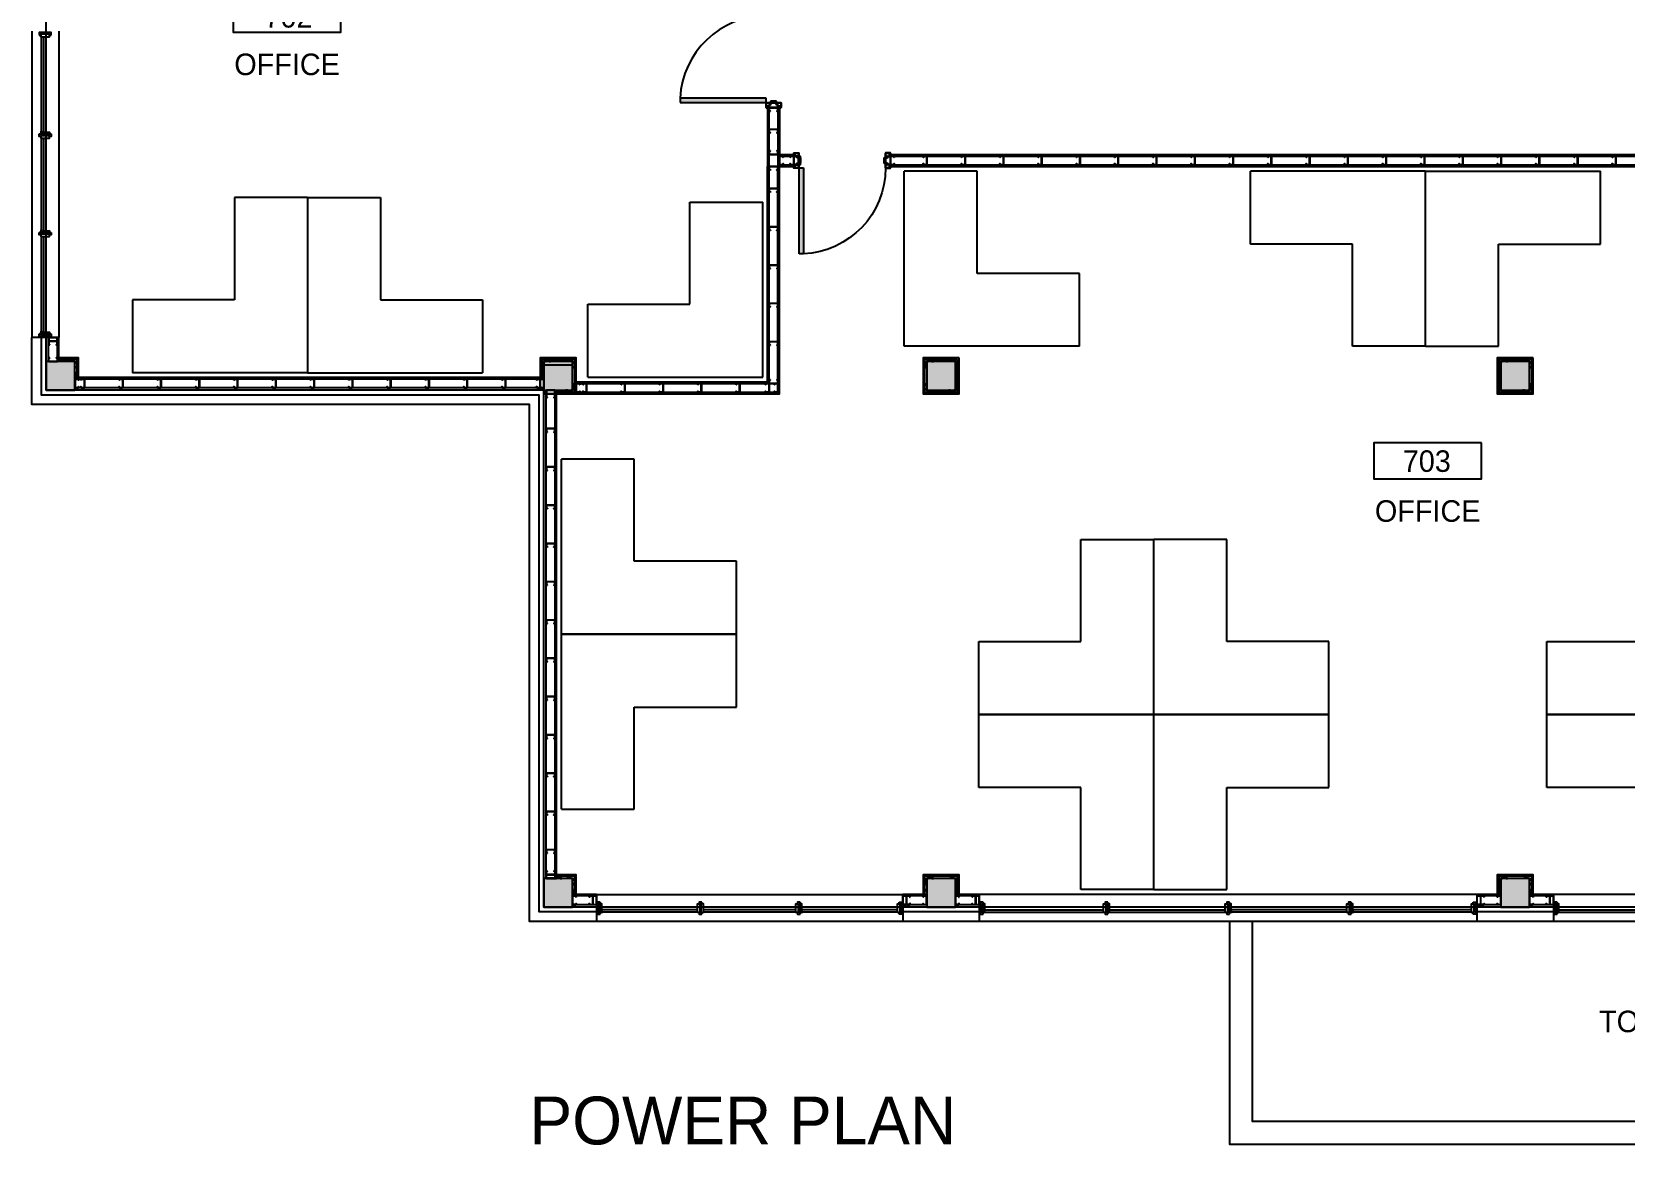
# Model space of a CAD drawing. Header units: millimetres. Extents: x 5414 to 278894, y 4264 to 146383.
# Drawn here: x 60914 to 77562, y 4264 to 15895 of the extents above; entities that cross this region are included whole.
import ezdxf
from ezdxf.enums import TextEntityAlignment as Align

# ---------------------------------------------------------------- set-up
doc = ezdxf.new("R2010")
doc.units = ezdxf.units.MM
doc.linetypes.add('Commercial Base Plan$0$ACAD_ISO02W100', pattern=[15, 12, -3])
for name, color, linetype in [('Commercial Base Plan$0$A-DR-INT', 6, 'Continuous'), ('Commercial Base Plan$0$A-GL-RMS-IDN', 6, 'Continuous'), ('Commercial Base Plan$0$A-PL-LAY-S', 6, 'Continuous'), ('Commercial Base Plan$0$I-FU-DSK', 6, 'Continuous')]:
    doc.layers.add(name, color=color, linetype=linetype)
doc.styles.add('Commercial Base Plan$0$STYLUS BT', font='stylu.ttf')

# ---------------------------------------------------------------- blocks, each defined once
blk = doc.blocks.new('Commercial Base Plan$0$wbFurringChanel 70x22')
blk.add_lwpolyline([(5, 3), (0, 3, 0.414214), (0, 2), (0, 0, 0.414214), (0, 0), (16, 0, 0.394412), (16, 0), (17, 22, -0.394412), (18, 22), (18, 22, -0.198912), (19, 22), (19, 21, 0.198912), (19, 21), (51, 21), (51, 21, 0.198912), (51, 21), (51, 22, -0.198912), (52, 22), (52, 22, -0.394412), (53, 22), (54, 0, 0.394412), (54, 0), (70, 0, 0.414214), (70, 0), (70, 2, 0.414214), (70, 2), (65, 2)], format="xyb")
blk = doc.blocks.new('Commercial Base Plan$0$wbC_Stud 92x38')
blk.add_lwpolyline([(-13, 38), (-3, 38, -0.414214), (0, 35), (0, 3, -0.414214), (-3, 0), (-89, 0, -0.414214), (-92, 3), (-92, 35, -0.414214), (-89, 38), (-79, 38), (-79, 37), (-89, 37, 0.414214), (-91, 35), (-91, 3, 0.414214), (-89, 1), (-3, 1, 0.414214), (-1, 3), (-1, 35, 0.414214), (-3, 37), (-13, 37)], format="xyb", close=True)
blk = doc.blocks.new('Commercial Base Plan$0$wbAluminJamb 127x44.5')
for p, q in [((-109.5, 39.25), (-127, 39.25)), ((-22.5, 56.5), (-17.5, 51.5)), ((0, 39.25), (-17.5, 39.25))]:
    blk.add_line(p, q)
at = {"color": 5}
for p, q in [((-47.5, 56.5), (-47.5, 66.5)), ((-22.5, 56.5), (-22.5, 66.5))]:
    blk.add_line(p, q, dxfattribs=at)
for points in [[(-127, 39.25), (-127, 12), (0, 12), (0, 39.25)], [(-22.5, 56.5), (-109.5, 56.5), (-109.5, 31.5), (-17.5, 31.5), (-17.5, 51.5)]]:
    blk.add_lwpolyline(points)
blk = doc.blocks.new('Commercial Base Plan$0$wbAluminMulion 127x44.5')
for p, q in [((-109.5, 13.625), (-127, 13.625)), ((-22.5, 30.875), (-17.5, 25.875)), ((0, 13.625), (-17.5, 13.625)), ((-22.5, -30.875), (-17.5, -25.875))]:
    blk.add_line(p, q)
at = {"color": 5}
for p, q in [((-47.5, 30.875), (-47.5, 40.875)), ((-22.5, 30.875), (-22.5, 40.875)), ((-47.5, -30.875), (-47.5, -40.875)), ((-22.5, -30.875), (-22.5, -40.875))]:
    blk.add_line(p, q, dxfattribs=at)
for points in [[(-127, 13.625), (-127, -13.625), (-109.5, -13.625)], [(-22.5, 30.875), (-109.5, 30.875), (-109.5, 5.875), (-17.5, 5.875), (-17.5, 25.875)], [(-17.5, -13.625), (0, -13.625), (0, 13.625)], [(-22.5, -30.875), (-109.5, -30.875), (-109.5, -5.875), (-17.5, -5.875), (-17.5, -25.875)]]:
    blk.add_lwpolyline(points)
blk = doc.blocks.new('Commercial Base Plan$0$wbW01Plan_5176x127(ro5200)')
for p, q in [((-5143.5, -22.5), (-3902.625, -22.5)), ((-5143.5, -47.5), (-3902.625, -47.5)), ((-3840.875, -22.5), (-2630.875, -22.5)), ((-3840.875, -47.5), (-2630.875, -47.5)), ((-1359.125, -22.5), (-2569.125, -22.5)), ((-1359.125, -47.5), (-2569.125, -47.5)), ((-56.5, -22.5), (-1297.375, -22.5)), ((-56.5, -47.5), (-1297.375, -47.5))]:
    blk.add_line(p, q)
at = {"rotation": 90}
for name, p in [('Commercial Base Plan$0$wbAluminMulion 127x44.5', (-3871.75, 0)), ('Commercial Base Plan$0$wbAluminMulion 127x44.5', (-2600, 0)), ('Commercial Base Plan$0$wbAluminMulion 127x44.5', (-1328.25, 0)), ('Commercial Base Plan$0$wbAluminJamb 127x44.5', (0, 0))]:
    blk.add_blockref(name, p, dxfattribs=at)
at = {"xscale": -1, "rotation": 270}
blk.add_blockref('Commercial Base Plan$0$wbAluminJamb 127x44.5', (-5200, 0), dxfattribs=at)
blk = doc.blocks.new('Commercial Base Plan$0$wbW02Plan_3176x127(ro3200)')
for p, q in [((-3143.5, -22.5), (-2145.375, -22.5)), ((-3143.5, -47.5), (-2145.375, -47.5)), ((-2083.625, -22.5), (-1116.375, -22.5)), ((-2083.625, -47.5), (-1116.375, -47.5)), ((-1054.625, -22.5), (-56.5, -22.5)), ((-1054.625, -47.5), (-56.5, -47.5))]:
    blk.add_line(p, q)
at = {"rotation": 90}
for name, p in [('Commercial Base Plan$0$wbAluminMulion 127x44.5', (-2114.5, 0)), ('Commercial Base Plan$0$wbAluminMulion 127x44.5', (-1085.5, 0)), ('Commercial Base Plan$0$wbAluminJamb 127x44.5', (0, 0))]:
    blk.add_blockref(name, p, dxfattribs=at)
at = {"xscale": -1, "rotation": 270}
blk.add_blockref('Commercial Base Plan$0$wbAluminJamb 127x44.5', (-3200, 0), dxfattribs=at)
blk = doc.blocks.new('Commercial Base Plan$0$att.RoomName&Number')
blk.add_lwpolyline([(-7.5, 0), (7.5, 0), (7.5, 5), (-7.5, 5)], close=True)
at = {"style": 'Commercial Base Plan$0$STYLUS BT'}
for tag, p in [('ROOM_NAME', (0, 9.5)), ('ROOM', (0, 2.5))]:
    blk.add_attdef(tag, text='', height=3, dxfattribs=at).set_placement(p, align=Align.MIDDLE)
blk = doc.blocks.new('Commercial Base Plan$0$wbDoorPlan 900x124(1010ro)')
for p, q in [((55, 976), (55, 77)), ((100, 976), (55, 976)), ((100, 77), (100, 976)), ((1, -35), (1, 35)), ((55, 77), (100, 77)), ((1009, -35), (1009, 35))]:
    blk.add_line(p, q)
for points in [[(9, 65), (2, 65, -0.414214), (1, 66), (1, 77, -0.414214), (2, 78), (50, 78, -0.414214), (51, 77), (51, 29, 0.414214), (52, 28), (66, 28, -0.414214), (67, 27), (67, -27, -0.414214), (66, -28), (52, -28, 0.414214), (51, -29), (51, -77, -0.414214), (50, -78), (2, -78, -0.414214), (1, -77), (1, -66, -0.414214), (2, -65), (9, -65), (9, -64), (2, -64, 0.414214), (0, -66), (0, -77, 0.414214), (2, -79), (50, -79, 0.414214), (52, -77), (52, -29), (66, -29, 0.414214), (68, -27), (68, 27, 0.414214), (66, 29), (52, 29), (52, 77, 0.414214), (50, 79), (2, 79, 0.414214), (0, 77), (0, 66, 0.414214), (2, 64), (9, 64)], [(1001, 65), (1008, 65, 0.414214), (1009, 66), (1009, 77, 0.414214), (1008, 78), (960, 78, 0.414214), (959, 77), (959, 29, -0.414214), (958, 28), (944, 28, 0.414214), (943, 27), (943, -27, 0.414214), (944, -28), (958, -28, -0.414214), (959, -29), (959, -77, 0.414214), (960, -78), (1008, -78, 0.414214), (1009, -77), (1009, -66, 0.414214), (1008, -65), (1001, -65), (1001, -64), (1008, -64, -0.414214), (1010, -66), (1010, -77, -0.414214), (1008, -79), (960, -79, -0.414214), (958, -77), (958, -29), (944, -29, -0.414214), (942, -27), (942, 27, -0.414214), (944, 29), (958, 29), (958, 77, -0.414214), (960, 79), (1008, 79, -0.414214), (1010, 77), (1010, 66, -0.414214), (1008, 64), (1001, 64)]]:
    blk.add_lwpolyline(points, format="xyb", close=True)
for points in [[(0, -34), (0, 34), (20, 45), (15, 51), (15, 77), (50, 77), (50, -77), (15, -77), (15, -52), (20, -45)], [(1010, -34), (1010, 34), (990, 45), (995, 51), (995, 77), (960, 77), (960, -77), (995, -77), (995, -52), (990, -45)]]:
    blk.add_lwpolyline(points, close=True)
for centre in [(35, 36), (975, 36), (35, -36), (975, -36)]:
    blk.add_circle(centre, 8)
blk.add_arc((59, 78), 899, 359.9419, 87.4119)
blk.add_solid([(55, 976), (100, 976), (55, 77), (100, 77)])
blk = doc.blocks.new('Commercial Base Plan$0$desk')
for p, q in [((0, 1829), (0, 0)), ((0, 1829), (762, 1829)), ((762, 1829), (762, 762)), ((762, 762), (1829, 762)), ((1829, 762), (1829, 0)), ((0, 0), (1829, 0))]:
    blk.add_line(p, q)

msp = doc.modelspace()

# ---------------------------------------------------------------- hatches: boundary and pattern name
at = {"layer": 'Commercial Base Plan$0$A-PL-LAY-S'}
for points in [[(61364, 12451.2), (61064, 12451.2), (61064, 12151.2), (61364, 12151.2)], [(66564, 12451.2), (66264, 12451.2), (66264, 12151.2), (66564, 12151.2)], [(70564, 12451.2), (70264, 12451.2), (70264, 12151.2), (70564, 12151.2)], [(76564, 12451.2), (76264, 12451.2), (76264, 12151.2), (76564, 12151.2)], [(76564, 12451.2), (76264, 12451.2), (76264, 12151.2), (76564, 12151.2)], [(66564, 7051.2), (66264, 7051.2), (66264, 6751.2), (66564, 6751.2)], [(70564, 7051.2), (70264, 7051.2), (70264, 6751.2), (70564, 6751.2)], [(76564, 7051.2), (76264, 7051.2), (76264, 6751.2), (76564, 6751.2)]]:
    msp.add_hatch(color=256, dxfattribs=at).paths.add_polyline_path(points)

# ---------------------------------------------------------------- linework, layer by layer
for p, q in [((60914, 15901.2), (60914, 12701.2)), ((61197, 15901.2), (61197, 12701.2)), ((68602, 15103.2), (68726, 15103.2)), ((68710, 15103.2), (68710, 14489.2)), ((68726, 14597.2), (68876, 14597.2)), ((68876, 14489.2), (68876, 14613.2)), ((69886, 14489.2), (69886, 14613.2)), ((61197, 12701.2), (60914, 12701.2)), ((66397, 7092.2), (66397, 7092.2)), ((66814, 6884.2), (70014, 6884.2)), ((66814, 6884.2), (66814, 6601.2)), ((70014, 6884.2), (70014, 6601.2)), ((76014, 6884.2), (70814, 6884.2)), ((70814, 6884.2), (70814, 6601.2)), ((76014, 6884.2), (76014, 6601.2)), ((82014, 6884.2), (76814, 6884.2)), ((76814, 6884.2), (76814, 6601.2)), ((70014, 6601.2), (66814, 6601.2)), ((76014, 6601.2), (70814, 6601.2)), ((82014, 6601.2), (76814, 6601.2))]:
    msp.add_line(p, q, dxfattribs=at)
at = {"layer": 'Commercial Base Plan$0$A-PL-LAY-S', "linetype": 'Commercial Base Plan$0$ACAD_ISO02W100'}
msp.add_lwpolyline([(97764, 26451.2), (97764, 12151.2), (92564, 12151.2), (92564, 6751.2), (66264, 6751.2), (66264, 12151.2), (61064, 12151.2), (61064, 26451.2), (66264, 26451.2), (66264, 31851.2), (92564, 31851.2), (92564, 26451.2), (97764, 26451.2)], dxfattribs=at)
at = {"layer": 'Commercial Base Plan$0$A-PL-LAY-S'}
for points in [[(66602, 12221.2), (68618, 12221.2), (68618, 15103.2)], [(68602, 15103.2), (68602, 14489.2)], [(68726, 15103.2), (68726, 14613.2), (68876, 14613.2)], [(66602, 12113.2), (68726, 12113.2), (68726, 14613.2)], [(66602, 12129.2), (68710, 12129.2), (68710, 14489.2)], [(66602, 12237.2), (68602, 12237.2), (68602, 14489.2)], [(68726, 14505.2), (68876, 14505.2)], [(68726, 14489.2), (68876, 14489.2)], [(69886, 14613.2), (81066, 14613.2)], [(69886, 14597.2), (81066, 14597.2)], [(69886, 14505.2), (81066, 14505.2)], [(69886, 14489.2), (81066, 14489.2)], [(66814, 6884.2), (66602, 6884.2), (66602, 7089.2), (66397, 7089.2), (66397, 12113.2), (66602, 12113.2), (66602, 12489.2), (66226, 12489.2), (66226, 12284.2), (61402, 12284.2), (61402, 12489.2), (61197, 12489.2), (61197, 12701.2)], [(61386, 12268.2), (61386, 12473.2), (61181, 12473.2)], [(66381, 12129.2), (66586, 12129.2), (66586, 12473.2), (66242, 12473.2), (66242, 12268.2)], [(66586, 6868.2), (66586, 7073.2), (66381, 7073.2)], [(70814, 6884.2), (70602, 6884.2), (70602, 7089.2), (70226, 7089.2), (70226, 6884.2), (70014, 6884.2)], [(70586, 6868.2), (70586, 7073.2), (70242, 7073.2), (70242, 6868.2)], [(76814, 6884.2), (76602, 6884.2), (76602, 7089.2), (76226, 7089.2), (76226, 6884.2), (76014, 6884.2)], [(76586, 6868.2), (76586, 7073.2), (76242, 7073.2), (76242, 6868.2)], [(85398, 6601.2), (85398, 4271.2), (73430, 4271.2), (73430, 6601.2)], [(85158, 6601.2), (85158, 4511.2), (73670, 4511.2), (73670, 6601.2)]]:
    msp.add_lwpolyline(points, dxfattribs=at)
at = {"layer": 'Commercial Base Plan$0$A-PL-LAY-S', "linetype": 'Continuous'}
for points in [[(66814, 6601.2), (66114, 6601.2), (66114, 12001.2), (60914, 12001.2), (60914, 12701.2)], [(66814, 6701.2), (66214, 6701.2), (66214, 12101.2), (61014, 12101.2), (61014, 12701.2)], [(61089, 12451.2), (61089, 12701.2)], [(61181, 12451.2), (61181, 12701.2)], [(66264, 12268.2), (61364, 12268.2)], [(66264, 12176.2), (61364, 12176.2)], [(66289, 7051.2), (66289, 12151.2)], [(66381, 7051.2), (66381, 12151.2)], [(66814, 6868.2), (66564, 6868.2)], [(70264, 6868.2), (70014, 6868.2)], [(70814, 6868.2), (70564, 6868.2)], [(76264, 6868.2), (76014, 6868.2)], [(76814, 6868.2), (76564, 6868.2)], [(66814, 6776.2), (66564, 6776.2)], [(70264, 6776.2), (70014, 6776.2)], [(70814, 6701.2), (70014, 6701.2)], [(70814, 6776.2), (70564, 6776.2)], [(76264, 6776.2), (76014, 6776.2)], [(76814, 6701.2), (76014, 6701.2)], [(76814, 6776.2), (76564, 6776.2)], [(70814, 6601.2), (70014, 6601.2)], [(76814, 6601.2), (76014, 6601.2)]]:
    msp.add_lwpolyline(points, dxfattribs=at)
for points in [[(70602, 12489.2), (70226, 12489.2), (70226, 12113.2), (70602, 12113.2)], [(76602, 12489.2), (76226, 12489.2), (76226, 12113.2), (76602, 12113.2)]]:
    msp.add_lwpolyline(points, close=True, dxfattribs=at)
at = {"layer": 'Commercial Base Plan$0$A-PL-LAY-S'}
for points in [[(61364, 12451.2), (61064, 12451.2), (61064, 12151.2), (61364, 12151.2)], [(66564, 12451.2), (66264, 12451.2), (66264, 12151.2), (66564, 12151.2)], [(66564, 12413.2), (66264, 12413.2), (66264, 12113.2), (66564, 12113.2)], [(70586, 12473.2), (70242, 12473.2), (70242, 12129.2), (70586, 12129.2)], [(70564, 12451.2), (70264, 12451.2), (70264, 12151.2), (70564, 12151.2)], [(76586, 12473.2), (76242, 12473.2), (76242, 12129.2), (76586, 12129.2)], [(76564, 12451.2), (76264, 12451.2), (76264, 12151.2), (76564, 12151.2)], [(66564, 7051.2), (66264, 7051.2), (66264, 6751.2), (66564, 6751.2)], [(70564, 7051.2), (70264, 7051.2), (70264, 6751.2), (70564, 6751.2)], [(76564, 7051.2), (76264, 7051.2), (76264, 6751.2), (76564, 6751.2)]]:
    msp.add_lwpolyline(points, close=True, dxfattribs=at)

# ---------------------------------------------------------------- block references
at = {"layer": 'Commercial Base Plan$0$A-DR-INT', "rotation": 90.00000000000001}
msp.add_blockref('Commercial Base Plan$0$wbDoorPlan 900x124(1010ro)', (68664, 15103.2), dxfattribs=at)
at = {"layer": 'Commercial Base Plan$0$A-DR-INT', "xscale": -1, "rotation": 180}
msp.add_blockref('Commercial Base Plan$0$wbDoorPlan 900x124(1010ro)', (68876, 14551.2), dxfattribs=at)
at = {"layer": 'Commercial Base Plan$0$A-GL-RMS-IDN'}
ref = msp.add_blockref('Commercial Base Plan$0$att.RoomName&Number', (63580.7, 16268.5), dxfattribs=dict(at, xscale=75, yscale=75, zscale=75, rotation=180))
ref.add_attrib('ROOM', '702', dxfattribs={"layer": '0', "height": 225, "style": 'Commercial Base Plan$0$STYLUS BT'}).set_placement((63595.7, 16052.7), align=Align.MIDDLE)
ref.add_attrib('ROOM_NAME', 'OFFICE', dxfattribs={"layer": '0', "height": 225, "style": 'Commercial Base Plan$0$STYLUS BT'}).set_placement((63580.7, 15556), align=Align.MIDDLE)
ref = msp.add_blockref('Commercial Base Plan$0$att.RoomName&Number', (75498.9, 11601.6), dxfattribs=dict(at, xscale=75, yscale=75, zscale=75, rotation=180))
ref.add_attrib('ROOM', '703', dxfattribs={"layer": '0', "height": 225, "style": 'Commercial Base Plan$0$STYLUS BT'}).set_placement((75489.4, 11410.6), align=Align.MIDDLE)
ref.add_attrib('ROOM_NAME', 'OFFICE', dxfattribs={"layer": '0', "height": 225, "style": 'Commercial Base Plan$0$STYLUS BT'}).set_placement((75498.9, 10889.1), align=Align.MIDDLE)
at = {"layer": 'Commercial Base Plan$0$A-PL-LAY-S', "xscale": -1}
for name, p, rotation in [('Commercial Base Plan$0$wbW02Plan_3176x127(ro3200)', (60989, 12701.2), 90), ('Commercial Base Plan$0$wbC_Stud 92x38', (68726, 14597.2), 270), ('Commercial Base Plan$0$wbC_Stud 92x38', (69886, 14597.2), 270), ('Commercial Base Plan$0$wbFurringChanel 70x22', (61364, 12268.2), 270), ('Commercial Base Plan$0$wbFurringChanel 70x22', (66264, 12451.2), 90), ('Commercial Base Plan$0$wbFurringChanel 70x22', (70264, 12451.2), 90), ('Commercial Base Plan$0$wbFurringChanel 70x22', (76264, 12451.2), 90), ('Commercial Base Plan$0$wbFurringChanel 70x22', (66564, 12151.2), 270), ('Commercial Base Plan$0$wbC_Stud 92x38', (66602, 12221.2), 270), ('Commercial Base Plan$0$wbFurringChanel 70x22', (70564, 12151.2), 270), ('Commercial Base Plan$0$wbFurringChanel 70x22', (76564, 12151.2), 270), ('Commercial Base Plan$0$wbFurringChanel 70x22', (66381, 12151.2), 180), ('Commercial Base Plan$0$wbFurringChanel 70x22', (70264, 12151.2), 180), ('Commercial Base Plan$0$wbFurringChanel 70x22', (76264, 12151.2), 180), ('Commercial Base Plan$0$wbFurringChanel 70x22', (70264, 7051.2), 90), ('Commercial Base Plan$0$wbFurringChanel 70x22', (76264, 7051.2), 90), ('Commercial Base Plan$0$wbFurringChanel 70x22', (66564, 6868.2), 270), ('Commercial Base Plan$0$wbC_Stud 92x38', (66564, 6868.2), 270), ('Commercial Base Plan$0$wbC_Stud 92x38', (70014, 6868.2), 270), ('Commercial Base Plan$0$wbC_Stud 92x38', (70052, 6868.2), 270), ('Commercial Base Plan$0$wbFurringChanel 70x22', (70564, 6868.2), 270), ('Commercial Base Plan$0$wbC_Stud 92x38', (70564, 6868.2), 270), ('Commercial Base Plan$0$wbC_Stud 92x38', (76014, 6868.2), 270), ('Commercial Base Plan$0$wbC_Stud 92x38', (76052, 6868.2), 270), ('Commercial Base Plan$0$wbFurringChanel 70x22', (76564, 6868.2), 270), ('Commercial Base Plan$0$wbC_Stud 92x38', (76564, 6868.2), 270)]:
    msp.add_blockref(name, p, dxfattribs=dict(at, rotation=rotation))
at = {"layer": 'Commercial Base Plan$0$A-PL-LAY-S'}
for name, p, rotation in [('Commercial Base Plan$0$wbC_Stud 92x38', (68618, 15103.2), 180), ('Commercial Base Plan$0$wbC_Stud 92x38', (68618, 14877.4), 180), ('Commercial Base Plan$0$wbC_Stud 92x38', (68618, 14489.9), 180), ('Commercial Base Plan$0$wbC_Stud 92x38', (68876, 14597.2), 90.00000000000001), ('Commercial Base Plan$0$wbC_Stud 92x38', (68942, 14597.2), 90.00000000000001), ('Commercial Base Plan$0$wbC_Stud 92x38', (70266, 14597.2), 90.00000000000001), ('Commercial Base Plan$0$wbC_Stud 92x38', (70666, 14597.2), 90.00000000000001), ('Commercial Base Plan$0$wbC_Stud 92x38', (71066, 14597.2), 90.00000000000001), ('Commercial Base Plan$0$wbC_Stud 92x38', (71466, 14597.2), 90.00000000000001), ('Commercial Base Plan$0$wbC_Stud 92x38', (71866, 14597.2), 90.00000000000001), ('Commercial Base Plan$0$wbC_Stud 92x38', (72266, 14597.2), 90.00000000000001), ('Commercial Base Plan$0$wbC_Stud 92x38', (72666, 14597.2), 90.00000000000001), ('Commercial Base Plan$0$wbC_Stud 92x38', (73066, 14597.2), 90.00000000000001), ('Commercial Base Plan$0$wbC_Stud 92x38', (73466, 14597.2), 90.00000000000001), ('Commercial Base Plan$0$wbC_Stud 92x38', (73866, 14597.2), 90.00000000000001), ('Commercial Base Plan$0$wbC_Stud 92x38', (74266, 14597.2), 90.00000000000001), ('Commercial Base Plan$0$wbC_Stud 92x38', (74666, 14597.2), 90.00000000000001), ('Commercial Base Plan$0$wbC_Stud 92x38', (75066, 14597.2), 90.00000000000001), ('Commercial Base Plan$0$wbC_Stud 92x38', (75466, 14597.2), 90.00000000000001), ('Commercial Base Plan$0$wbC_Stud 92x38', (75866, 14597.2), 90.00000000000001), ('Commercial Base Plan$0$wbC_Stud 92x38', (76266, 14597.2), 90.00000000000001), ('Commercial Base Plan$0$wbC_Stud 92x38', (76666, 14597.2), 90.00000000000001), ('Commercial Base Plan$0$wbC_Stud 92x38', (77066, 14597.2), 90.00000000000001), ('Commercial Base Plan$0$wbC_Stud 92x38', (77466, 14597.2), 90.00000000000001), ('Commercial Base Plan$0$wbC_Stud 92x38', (68618, 14259.2), 180), ('Commercial Base Plan$0$wbC_Stud 92x38', (68618, 13859.2), 180), ('Commercial Base Plan$0$wbC_Stud 92x38', (68618, 13459.2), 180), ('Commercial Base Plan$0$wbC_Stud 92x38', (68618, 13059.2), 180), ('Commercial Base Plan$0$wbC_Stud 92x38', (61089, 12701.2), 180), ('Commercial Base Plan$0$wbC_Stud 92x38', (61089, 12663.2), 180), ('Commercial Base Plan$0$wbC_Stud 92x38', (68618, 12659.2), 180), ('Commercial Base Plan$0$wbFurringChanel 70x22', (61364, 12451.2), 270), ('Commercial Base Plan$0$wbFurringChanel 70x22', (66264, 12268.2), 90.00000000000001), ('Commercial Base Plan$0$wbFurringChanel 70x22', (66564, 12451.2), 270), ('Commercial Base Plan$0$wbFurringChanel 70x22', (70564, 12451.2), 270), ('Commercial Base Plan$0$wbFurringChanel 70x22', (76564, 12451.2), 270), ('Commercial Base Plan$0$wbC_Stud 92x38', (61364, 12176.2), 270), ('Commercial Base Plan$0$wbC_Stud 92x38', (61464, 12268.2), 90.00000000000001), ('Commercial Base Plan$0$wbC_Stud 92x38', (61464, 12268.2), 90.00000000000001), ('Commercial Base Plan$0$wbC_Stud 92x38', (61864, 12268.2), 90.00000000000001), ('Commercial Base Plan$0$wbC_Stud 92x38', (62264, 12268.2), 90.00000000000001), ('Commercial Base Plan$0$wbC_Stud 92x38', (62664, 12268.2), 90.00000000000001), ('Commercial Base Plan$0$wbC_Stud 92x38', (63064, 12268.2), 90.00000000000001), ('Commercial Base Plan$0$wbC_Stud 92x38', (63464, 12268.2), 90.00000000000001), ('Commercial Base Plan$0$wbC_Stud 92x38', (63864, 12268.2), 90.00000000000001), ('Commercial Base Plan$0$wbC_Stud 92x38', (64264, 12268.2), 90.00000000000001), ('Commercial Base Plan$0$wbC_Stud 92x38', (64664, 12268.2), 90.00000000000001), ('Commercial Base Plan$0$wbC_Stud 92x38', (65064, 12268.2), 90.00000000000001), ('Commercial Base Plan$0$wbC_Stud 92x38', (65464, 12268.2), 90.00000000000001), ('Commercial Base Plan$0$wbC_Stud 92x38', (65864, 12268.2), 90.00000000000001), ('Commercial Base Plan$0$wbC_Stud 92x38', (66226, 12268.2), 90.00000000000001), ('Commercial Base Plan$0$wbC_Stud 92x38', (66264, 12268.2), 90.00000000000001), ('Commercial Base Plan$0$wbC_Stud 92x38', (66710, 12221.2), 90.00000000000001), ('Commercial Base Plan$0$wbC_Stud 92x38', (67110, 12221.2), 90.00000000000001), ('Commercial Base Plan$0$wbC_Stud 92x38', (67510, 12221.2), 90.00000000000001), ('Commercial Base Plan$0$wbC_Stud 92x38', (67910, 12221.2), 90.00000000000001), ('Commercial Base Plan$0$wbC_Stud 92x38', (68310, 12221.2), 90.00000000000001), ('Commercial Base Plan$0$wbC_Stud 92x38', (68618, 12221.2), 90.00000000000001), ('Commercial Base Plan$0$wbC_Stud 92x38', (68710, 12221.2), 90.00000000000001), ('Commercial Base Plan$0$wbFurringChanel 70x22', (70264, 12151.2), 90.00000000000001), ('Commercial Base Plan$0$wbFurringChanel 70x22', (76264, 12151.2), 90.00000000000001), ('Commercial Base Plan$0$wbC_Stud 92x38', (66289, 12151.2), 180), ('Commercial Base Plan$0$wbC_Stud 92x38', (66289, 12113.2), 180), ('Commercial Base Plan$0$wbFurringChanel 70x22', (66564, 12151.2), 180), ('Commercial Base Plan$0$wbFurringChanel 70x22', (70564, 12151.2), 180), ('Commercial Base Plan$0$wbFurringChanel 70x22', (76564, 12151.2), 180), ('Commercial Base Plan$0$wbC_Stud 92x38', (66289, 11751.2), 180), ('Commercial Base Plan$0$wbC_Stud 92x38', (66289, 11351.2), 180), ('Commercial Base Plan$0$wbC_Stud 92x38', (66289, 10951.2), 180), ('Commercial Base Plan$0$wbC_Stud 92x38', (66289, 10551.2), 180), ('Commercial Base Plan$0$wbC_Stud 92x38', (66289, 10151.2), 180), ('Commercial Base Plan$0$wbC_Stud 92x38', (66289, 9751.2), 180), ('Commercial Base Plan$0$wbC_Stud 92x38', (66289, 9351.2), 180), ('Commercial Base Plan$0$wbC_Stud 92x38', (66289, 8951.2), 180), ('Commercial Base Plan$0$wbC_Stud 92x38', (66289, 8551.2), 180), ('Commercial Base Plan$0$wbC_Stud 92x38', (66289, 8151.2), 180), ('Commercial Base Plan$0$wbC_Stud 92x38', (66289, 7751.2), 180), ('Commercial Base Plan$0$wbC_Stud 92x38', (66289, 7351.2), 180), ('Commercial Base Plan$0$wbFurringChanel 70x22', (66564, 7051.2), 270), ('Commercial Base Plan$0$wbFurringChanel 70x22', (70564, 7051.2), 270), ('Commercial Base Plan$0$wbFurringChanel 70x22', (76564, 7051.2), 270), ('Commercial Base Plan$0$wbC_Stud 92x38', (66776, 6868.2), 90.00000000000001), ('Commercial Base Plan$0$wbC_Stud 92x38', (66814, 6868.2), 90.00000000000001), ('Commercial Base Plan$0$wbC_Stud 92x38', (70264, 6868.2), 90.00000000000001), ('Commercial Base Plan$0$wbFurringChanel 70x22', (70264, 6868.2), 90.00000000000001), ('Commercial Base Plan$0$wbC_Stud 92x38', (70776, 6868.2), 90.00000000000001), ('Commercial Base Plan$0$wbC_Stud 92x38', (70814, 6868.2), 90.00000000000001), ('Commercial Base Plan$0$wbC_Stud 92x38', (76264, 6868.2), 90.00000000000001), ('Commercial Base Plan$0$wbFurringChanel 70x22', (76264, 6868.2), 90.00000000000001), ('Commercial Base Plan$0$wbC_Stud 92x38', (76776, 6868.2), 90.00000000000001), ('Commercial Base Plan$0$wbC_Stud 92x38', (76814, 6868.2), 90.00000000000001), ('Commercial Base Plan$0$wbW02Plan_3176x127(ro3200)', (66814, 6676.2), 180), ('Commercial Base Plan$0$wbW01Plan_5176x127(ro5200)', (70814, 6676.2), 180), ('Commercial Base Plan$0$wbW01Plan_5176x127(ro5200)', (76814, 6676.2), 180)]:
    msp.add_blockref(name, p, dxfattribs=dict(at, rotation=rotation))
at = {"layer": 'Commercial Base Plan$0$A-PL-LAY-S', "xscale": -1}
for name, p in [('Commercial Base Plan$0$wbC_Stud 92x38', (68618, 14613.6)), ('Commercial Base Plan$0$wbC_Stud 92x38', (61089, 12451.2)), ('Commercial Base Plan$0$wbFurringChanel 70x22', (61251, 12451.2)), ('Commercial Base Plan$0$wbFurringChanel 70x22', (61364, 12451.2)), ('Commercial Base Plan$0$wbFurringChanel 70x22', (66564, 12451.2)), ('Commercial Base Plan$0$wbFurringChanel 70x22', (70564, 12451.2)), ('Commercial Base Plan$0$wbFurringChanel 70x22', (76564, 12451.2)), ('Commercial Base Plan$0$wbC_Stud 92x38', (68618, 12221.2)), ('Commercial Base Plan$0$wbC_Stud 92x38', (66289, 7089.2)), ('Commercial Base Plan$0$wbC_Stud 92x38', (66289, 7051.2)), ('Commercial Base Plan$0$wbFurringChanel 70x22', (66564, 7051.2)), ('Commercial Base Plan$0$wbFurringChanel 70x22', (70564, 7051.2)), ('Commercial Base Plan$0$wbFurringChanel 70x22', (76564, 7051.2))]:
    msp.add_blockref(name, p, dxfattribs=at)
at = {"layer": 'Commercial Base Plan$0$A-PL-LAY-S'}
for p in [(66264, 12451.2), (70264, 12451.2), (76264, 12451.2), (66381, 7051.2), (70264, 7051.2), (76264, 7051.2)]:
    msp.add_blockref('Commercial Base Plan$0$wbFurringChanel 70x22', p, dxfattribs=at)
at = {"layer": 'Commercial Base Plan$0$I-FU-DSK', "xscale": -1}
for p, rotation in [((70030, 12610.2), 270), ((75475.8, 14439.2), 180), ((66447, 9601.7), 270), ((72636.5, 8763.2), 270), ((66447, 9601.7), 180), ((72636.5, 8763.2), 180)]:
    msp.add_blockref('Commercial Base Plan$0$desk', p, dxfattribs=dict(at, rotation=rotation))
at = {"layer": 'Commercial Base Plan$0$I-FU-DSK'}
for p, rotation in [((75475.8, 14439.2), 180), ((68552, 12287.2), 90.00000000000001), ((72636.5, 8763.2), 90.00000000000001), ((78573.5, 8763.2), 90.00000000000001), ((72636.5, 8763.2), 180), ((78573.5, 8763.2), 180)]:
    msp.add_blockref('Commercial Base Plan$0$desk', p, dxfattribs=dict(at, rotation=rotation))
at = {"layer": 'Commercial Base Plan$0$I-FU-DSK', "xscale": -1}
msp.add_blockref('Commercial Base Plan$0$desk', (63794.6, 12334.2), dxfattribs=at)
at = {"layer": 'Commercial Base Plan$0$I-FU-DSK'}
msp.add_blockref('Commercial Base Plan$0$desk', (63794.6, 12334.2), dxfattribs=at)

# ---------------------------------------------------------------- texts
at = {"layer": 'Commercial Base Plan$0$A-GL-RMS-IDN', "style": 'Commercial Base Plan$0$STYLUS BT'}
for s, height, p in [('TOP OF THE CANOPY BELOW', 225, (77289.7, 5443.9)), ('POWER PLAN', 500, (66114, 4271.2))]:
    msp.add_text(s, height=height, dxfattribs=at).set_placement(p)

doc.saveas('drawing.dxf')
